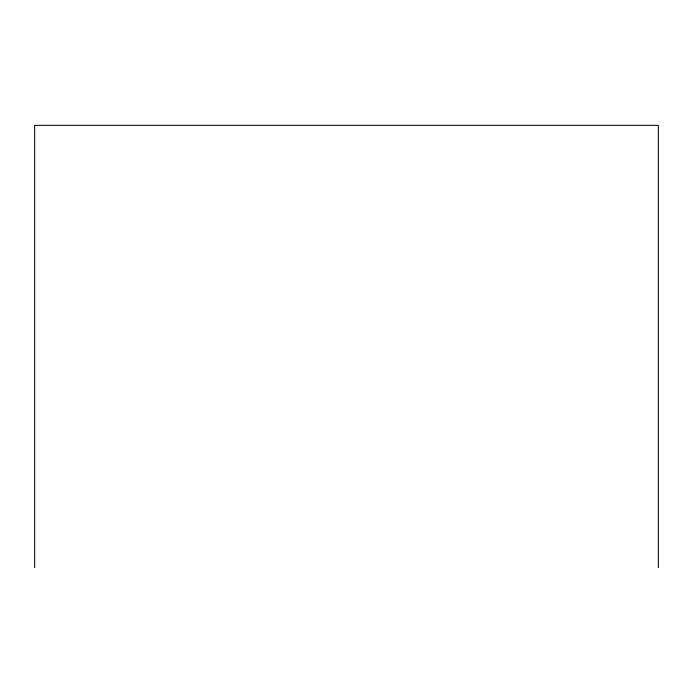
<?xml version="1.0" encoding="UTF-8"?>
<svg xmlns="http://www.w3.org/2000/svg" width="693" height="693" viewBox="0 0 693 693"><rect width="100%" height="100%" fill="white"/><g stroke="black" fill="none" stroke-linecap="round" stroke-linejoin="round"><path stroke-width="1.04" d="M658.35 567.645L658.35 125.355L34.65 125.355L34.65 567.645"/></g></svg>
